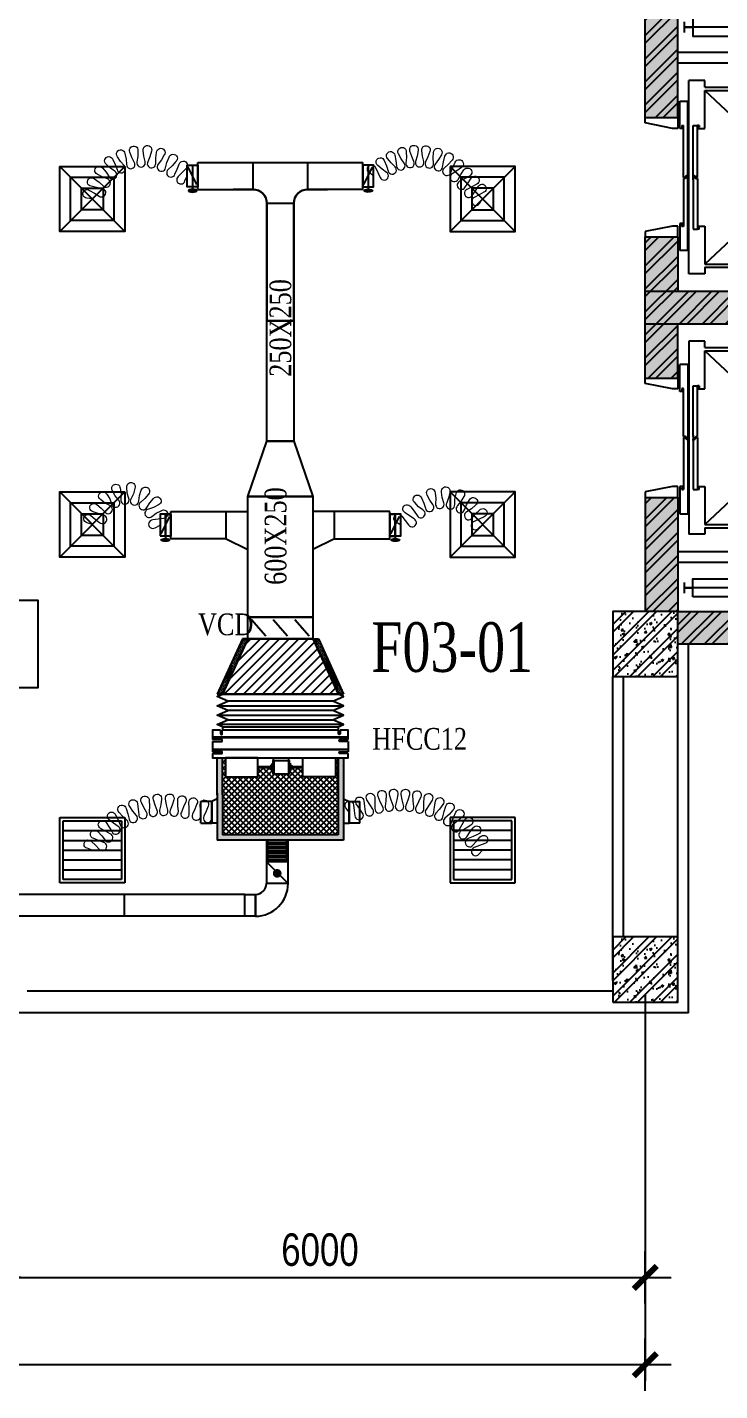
# Model space of a CAD drawing. Header units: metres. Extents: x 352651 to 1421851, y -87441 to -24441.
# Drawn here: x 583777 to 590164, y -79456 to -66894 of the extents above; entities that cross this region are included whole.
import ezdxf

# ---------------------------------------------------------------- set-up
doc = ezdxf.new("R2010")
doc.units = ezdxf.units.M
doc.header["$LTSCALE"] = 300
doc.header["$MEASUREMENT"] = 0
doc.header["$PDMODE"] = 2
doc.layers.get('0').update_dxf_attribs({"linetype": 'CONTINUOUS'})
doc.layers.get('Defpoints').update_dxf_attribs({"linetype": 'CONTINUOUS'})
for name, color, linetype in [('bat noi mem', 4, 'CONTINUOUS'), ('CUAGIO', 2, 'CONTINUOUS'), ('dien', 2, 'CONTINUOUS'), ('DIM', 1, 'CONTINUOUS'), ('KT', 1, 'CONTINUOUS'), ('NOITHAT', 145, 'CONTINUOUS'), ('THAY', 9, 'CONTINUOUS'), ('thiet bi', 11, 'CONTINUOUS'), ('TUONG', 7, 'CONTINUOUS'), ('vach', 6, 'CONTINUOUS')]:
    doc.layers.add(name, color=color, linetype=linetype)
doc.layers.add('noi mem', color=5, linetype='BATTING', lineweight=0)
doc.styles.add('CHUKICHTHUOC', font='vnshx.shx', dxfattribs={"width": 0.8, "height": 300, "bigfont": '@extfont2.shx'})
doc.styles.add('PHU', font='vntimeh.shx', dxfattribs={"width": 0.8})
doc.styles.add('ROMANS', font='romans.shx', dxfattribs={"width": 0.75, "bigfont": 'romancvn.shx'})
doc.linetypes.add('BATTING', pattern='A,0.0001,-0.1,[134,ltypeshp.shx,S=0.1,R=0,X=-0.1,Y=0],-0.2,[134,ltypeshp.shx,S=0.1,R=180,X=0.1,Y=0],-0.1', length=0.4001)
doc.dimstyles.new('150', dxfattribs={"dimscale": 150, "dimtxt": 2, "dimasz": 0.1, "dimexe": 1, "dimexo": 0, "dimgap": 0.7, "dimtad": 1, "dimdec": 0, "dimzin": 0, "dimdsep": 46, "dimtxsty": 'CHUKICHTHUOC', "dimblk": 'ARR', "dimcen": 0, "dimdle": 1, "dimclrd": 3, "dimclre": 3, "dimclrt": 3, "dimadec": 0, "dimazin": 0, "dimtfac": 1, "dimtdec": 0, "dimtix": 1, "dimtmove": 2, "dimatfit": 3, "dimldrblk": 'ARR', "dimfxl": 1, "dimtolj": 1, "dimtzin": 0, "dimarcsym": 0})
pattern_1 = [(0, (124925.427, -358313.399), (6.25, 12.5), [0, -12.5])]

# ---------------------------------------------------------------- blocks, each defined once
blk = doc.blocks.new('ARR')
at = {"color": 1}
for p, q in [((0, -16), (0, 16)), ((-16, 0), (16, 0))]:
    blk.add_line(p, q, dxfattribs=at)
at = {"color": 3, "const_width": 3.6}
blk.add_lwpolyline([(-7.07, -7.07), (7.07, 7.07)], dxfattribs=at)
blk = doc.blocks.new('*D78')
at = {"layer": 'Defpoints', "color": 0, "ltscale": 1.5, "transparency": 16777216}
for p in [(583477, -76944), (589477, -76944), (589477, -78413)]:
    blk.add_point(p, dxfattribs=at)
at = {"layer": 'DIM', "color": 3, "lineweight": -2, "ltscale": 1.5, "transparency": 16777216}
for p, q in [((583477, -76944), (583477, -78563)), ((589477, -76944), (589477, -78563)), ((583492, -78413), (589462, -78413))]:
    blk.add_line(p, q, dxfattribs=at)
at = {"layer": 'DIM', "color": 3, "lineweight": -2, "ltscale": 1.5, "transparency": 16777216, "xscale": 15, "yscale": 15, "zscale": 15, "rotation": 180}
blk.add_blockref('ARR', (583477, -78413), dxfattribs=at)
at = {"layer": 'DIM', "color": 3, "lineweight": -2, "ltscale": 1.5, "transparency": 16777216, "xscale": 15, "yscale": 15, "zscale": 15}
blk.add_blockref('ARR', (589477, -78413), dxfattribs=at)
at = {"layer": 'DIM', "color": 3, "ltscale": 1.5, "transparency": 16777216, "insert": (586477, -78158), "char_height": 300, "attachment_point": 5, "style": 'CHUKICHTHUOC'}
blk.add_mtext('\\A1;6000', dxfattribs=at)
blk = doc.blocks.new('*D79')
at = {"layer": 'Defpoints', "color": 0, "ltscale": 1.5, "transparency": 16777216}
for p in [(545477, -75807), (589477, -75807), (589477, -79216)]:
    blk.add_point(p, dxfattribs=at)
at = {"layer": 'DIM', "color": 3, "lineweight": -2, "ltscale": 1.5, "transparency": 16777216}
for p, q in [((545477, -75807), (545477, -79366)), ((589477, -75807), (589477, -79366)), ((545492, -79216), (589462, -79216))]:
    blk.add_line(p, q, dxfattribs=at)
at = {"layer": 'DIM', "color": 3, "lineweight": -2, "ltscale": 1.5, "transparency": 16777216, "xscale": 15, "yscale": 15, "zscale": 15, "rotation": 180}
blk.add_blockref('ARR', (545477, -79216), dxfattribs=at)
at = {"layer": 'DIM', "color": 3, "lineweight": -2, "ltscale": 1.5, "transparency": 16777216, "xscale": 15, "yscale": 15, "zscale": 15}
blk.add_blockref('ARR', (589477, -79216), dxfattribs=at)
at = {"layer": 'DIM', "color": 3, "ltscale": 1.5, "transparency": 16777216, "insert": (567477, -78961), "char_height": 300, "attachment_point": 5, "style": 'CHUKICHTHUOC'}
blk.add_mtext('\\A1;44000', dxfattribs=at)
blk = doc.blocks.new('cot1')
at = {"layer": 'vach'}
blk.add_lwpolyline([(-400, -400), (400, -400), (400, 400), (-400, 400)], close=True, dxfattribs=at)
blk = doc.blocks.new('thang may')
at = {"layer": 'DIM'}
for p, q in [((1110, 5383), (40, 5383)), ((1230, 4813), (1620, 4588)), ((1235, 4822), (1625, 4597)), ((1631, 4569), (1631, 3431)), ((1641, 4569), (1641, 3431)), ((42, 4478), (81, 4478)), ((42, 3522), (81, 3522)), ((1230, 3187), (1620, 3412)), ((1235, 3178), (1625, 3403)), ((1230, 2413), (1620, 2188)), ((1235, 2422), (1625, 2197)), ((1631, 1031), (1631, 2169)), ((1641, 1031), (1641, 2169)), ((42, 2078), (81, 2078)), ((42, 1122), (81, 1122)), ((1230, 787), (1620, 1012)), ((1235, 778), (1625, 1003)), ((1110, 217), (40, 217))]:
    blk.add_line(p, q, dxfattribs=at)
at = {"layer": 'DIM', "const_width": 20}
for points in [[(-40, 5333), (-40, 5433)], [(1190, 5333), (1190, 5433)], [(40, 5383), (-40, 5383)], [(1110, 5383), (1190, 5383)], [(-40, 267), (-40, 167)], [(1190, 267), (1190, 167)], [(40, 217), (-40, 217)], [(1110, 217), (1190, 217)]]:
    blk.add_lwpolyline(points, dxfattribs=at)
at = {"layer": 'THAY'}
for p, q in [((1250, 5150), (-100, 5150)), ((1250, 5050), (-100, 5050)), ((1950, 4750), (1408, 5040)), ((3, 4000), (3, 4890)), ((149, 4890), (3, 4890)), ((149, 4830), (149, 4890)), ((149, 4830), (1155, 4830)), ((149, 4450), (149, 4800)), ((149, 4800), (1609, 3431)), ((149, 4800), (1208, 4800)), ((1155, 4860), (1155, 4830)), ((1155, 4860), (1212, 4860)), ((1609, 4569), (1208, 4800)), ((1663, 4600), (1212, 4860)), ((1219, 4794), (1246, 4841)), ((-80, 4700), (-7, 4700)), ((-80, 4450), (-80, 4700)), ((-7, 4000), (-7, 4700)), ((1950, 3250), (1950, 4750)), ((-400, 4500), (-400, 4550)), ((-100, 4550), (-100, 4450)), ((1609, 4569), (149, 3200)), ((1609, 4569), (1636, 4616)), ((1609, 3431), (1609, 4569)), ((1609, 4569), (1663, 4569)), ((1663, 3400), (1663, 4600)), ((-150, 4450), (-400, 4500)), ((-100, 4450), (-150, 4450)), ((-54, 4450), (-80, 4450)), ((-63, 4478), (-63, 4461)), ((-63, 4478), (-46, 4478)), ((-54, 4470), (-54, 4450)), ((-46, 4000), (-46, 4478)), ((42, 4000), (42, 4478)), ((98, 4478), (81, 4478)), ((81, 4000), (81, 4478)), ((89, 4470), (89, 4450)), ((89, 4450), (149, 4450)), ((98, 4478), (98, 4461)), ((-8, 4025), (-8, 4012)), ((43, 4025), (43, 4012)), ((-46, 3998), (-46, 4000)), ((-34, 3998), (-46, 3998)), ((-30, 3988), (-46, 3988)), ((-46, 3988), (-46, 3547)), ((-33, 4000), (-34, 3998)), ((-24, 4012), (-33, 4000)), ((-21, 4000), (-30, 3988)), ((-8, 4012), (-24, 4012)), ((-20, 4002), (-21, 4000)), ((-8, 4002), (-20, 4002)), ((-8, 4000), (-8, 4002)), ((-8, 3975), (-8, 4000)), ((-8, 4000), (-7, 4000)), ((-7, 3325), (-7, 4000)), ((3, 3110), (3, 4000)), ((42, 3998), (42, 4000)), ((43, 4000), (42, 4000)), ((42, 3988), (42, 3522)), ((43, 4012), (59, 4012)), ((43, 4002), (55, 4002)), ((43, 4000), (43, 4002)), ((43, 3975), (43, 4000)), ((55, 4002), (56, 4000)), ((56, 4000), (65, 3988)), ((59, 4012), (67, 4000)), ((65, 3988), (81, 3988)), ((67, 4000), (69, 3998)), ((69, 3998), (81, 3998)), ((81, 3998), (81, 4000)), ((81, 3988), (81, 3522)), ((-150, 3550), (-400, 3500)), ((-100, 3550), (-150, 3550)), ((-100, 3450), (-100, 3550)), ((-80, 3575), (-80, 3325)), ((-54, 3575), (-80, 3575)), ((-63, 3547), (-63, 3564)), ((-46, 3547), (-63, 3547)), ((-54, 3555), (-54, 3575)), ((98, 3522), (81, 3522)), ((89, 3530), (89, 3550)), ((89, 3550), (149, 3550)), ((98, 3522), (98, 3539)), ((149, 3550), (149, 3200)), ((-400, 3500), (-400, 3450)), ((1609, 3431), (1208, 3200)), ((1663, 3400), (1212, 3140)), ((1609, 3431), (1663, 3431)), ((1609, 3431), (1636, 3384)), ((-7, 3325), (-80, 3325)), ((149, 3200), (1208, 3200)), ((149, 3170), (1155, 3170)), ((149, 3170), (149, 3110)), ((1155, 3140), (1155, 3170)), ((1219, 3206), (1246, 3159)), ((1950, 3250), (1390, 2950)), ((149, 3110), (3, 3110)), ((1155, 3140), (1212, 3140)), ((1950, 2350), (1390, 2650)), ((3, 2490), (3, 1600)), ((149, 2490), (3, 2490)), ((149, 2430), (149, 2490)), ((149, 2430), (1155, 2430)), ((149, 2400), (1208, 2400)), ((1609, 1031), (149, 2400)), ((149, 2050), (149, 2400)), ((1155, 2460), (1155, 2430)), ((1155, 2460), (1212, 2460)), ((1609, 2169), (1208, 2400)), ((1663, 2200), (1212, 2460)), ((1219, 2394), (1246, 2441)), ((-80, 2025), (-80, 2275)), ((-7, 2275), (-80, 2275)), ((-7, 2275), (-7, 1600)), ((1950, 2350), (1950, 850)), ((-400, 2100), (-400, 2150)), ((-100, 2150), (-100, 2050)), ((149, 800), (1609, 2169)), ((1609, 2169), (1636, 2216)), ((1609, 2169), (1609, 1031)), ((1609, 2169), (1663, 2169)), ((1663, 2200), (1663, 1000)), ((-150, 2050), (-400, 2100)), ((-100, 2050), (-150, 2050)), ((-54, 2025), (-80, 2025)), ((-46, 2053), (-63, 2053)), ((-63, 2053), (-63, 2036)), ((-54, 2045), (-54, 2025)), ((-46, 1612), (-46, 2053)), ((42, 1612), (42, 2078)), ((81, 1612), (81, 2078)), ((98, 2078), (81, 2078)), ((89, 2070), (89, 2050)), ((89, 2050), (149, 2050)), ((98, 2078), (98, 2061)), ((-30, 1612), (-46, 1612)), ((-34, 1602), (-46, 1602)), ((-46, 1602), (-46, 1600)), ((-46, 1600), (-46, 1122)), ((-33, 1600), (-34, 1602)), ((-24, 1588), (-33, 1600)), ((-21, 1600), (-30, 1612)), ((-8, 1588), (-24, 1588)), ((-20, 1598), (-21, 1600)), ((-8, 1598), (-20, 1598)), ((-8, 1625), (-8, 1600)), ((-8, 1600), (-8, 1598)), ((-8, 1600), (-7, 1600)), ((-8, 1575), (-8, 1588)), ((-7, 1600), (-7, 900)), ((3, 1600), (3, 710)), ((42, 1602), (42, 1600)), ((42, 1600), (42, 1122)), ((43, 1600), (42, 1600)), ((43, 1625), (43, 1600)), ((43, 1600), (43, 1598)), ((43, 1598), (55, 1598)), ((43, 1575), (43, 1588)), ((43, 1588), (59, 1588)), ((55, 1598), (56, 1600)), ((56, 1600), (65, 1612)), ((59, 1588), (67, 1600)), ((65, 1612), (81, 1612)), ((67, 1600), (69, 1602)), ((69, 1602), (81, 1602)), ((81, 1602), (81, 1600)), ((81, 1600), (81, 1122)), ((-150, 1150), (-400, 1100)), ((-100, 1150), (-150, 1150)), ((-100, 1050), (-100, 1150)), ((-54, 1150), (-80, 1150)), ((-80, 1150), (-80, 900)), ((-63, 1122), (-63, 1139)), ((-54, 1130), (-54, 1150)), ((89, 1130), (89, 1150)), ((89, 1150), (149, 1150)), ((98, 1122), (98, 1139)), ((149, 1150), (149, 800)), ((-400, 1100), (-400, 1050)), ((-63, 1122), (-46, 1122)), ((98, 1122), (81, 1122)), ((1609, 1031), (1208, 800)), ((1609, 1031), (1663, 1031)), ((1609, 1031), (1636, 984)), ((-80, 900), (-7, 900)), ((1663, 1000), (1212, 740)), ((149, 800), (1208, 800)), ((149, 770), (149, 710)), ((149, 770), (1155, 770)), ((1155, 740), (1155, 770)), ((1219, 806), (1246, 759)), ((1950, 850), (1390, 550)), ((149, 710), (3, 710)), ((1155, 740), (1212, 740)), ((1250, 550), (-100, 550)), ((1250, 450), (-100, 450))]:
    blk.add_line(p, q, dxfattribs=at)
for points in [[(40, 5466), (40, 5300), (1110, 5300), (1110, 5466)], [(40, 134), (40, 300), (1110, 300), (1110, 134)]]:
    blk.add_lwpolyline(points, close=True, dxfattribs=at)
for points in [[(1550, 295), (2250, 670), (2250, 2530), (1746, 2800), (2250, 3070), (2250, 4930), (1550, 5305)], [(1477, 5168), (2095, 4837), (2095, 3163), (1459, 2822)], [(1481, 5177), (2105, 4843), (2105, 3157), (1464, 2813)], [(1477, 432), (2095, 763), (2095, 2437), (1459, 2778)], [(1481, 423), (2105, 757), (2105, 2443), (1464, 2787)]]:
    blk.add_lwpolyline(points, dxfattribs=at)
at = {"layer": 'vach'}
for p, q in [((-400, 4550), (-400, 5600)), ((-100, 4550), (-100, 5600)), ((-100, 5600), (1250, 5600)), ((1250, 5050), (1250, 5600)), ((1408, 5040), (1550, 5305)), ((1250, 5050), (1390, 5050)), ((1390, 5050), (1408, 5040)), ((-400, 4550), (-100, 4550)), ((-400, 3450), (-100, 3450)), ((-400, 2150), (-400, 3450)), ((-100, 3450), (-100, 2950)), ((-400, 2950), (1390, 2950)), ((1390, 2650), (1390, 2950)), ((-400, 2650), (1390, 2650)), ((-100, 2150), (-100, 2650)), ((-400, 2150), (-100, 2150)), ((-400, 1050), (-100, 1050)), ((-400, 1050), (-400, 0)), ((-100, 1050), (-100, 0)), ((1250, 550), (1250, 0)), ((1250, 550), (1390, 550)), ((1408, 560), (1550, 295)), ((-100, 0), (1250, 0))]:
    blk.add_line(p, q, dxfattribs=at)
for points in [[(-100, 5900), (1550, 5900), (1550, 5305)], [(-100, -300), (1550, -300), (1550, 295)]]:
    blk.add_lwpolyline(points, dxfattribs=at)
blk = doc.blocks.new('SAD')
at = {"layer": 'CUAGIO', "color": 8}
for p, q in [((-300, -300), (300, 300)), ((300, -300), (-300, 300))]:
    blk.add_line(p, q, dxfattribs=at)
at = {"layer": 'CUAGIO'}
blk.add_lwpolyline([(300, -300), (300, 300), (-300, 300), (-300, -300)], close=True, dxfattribs=at)
at = {"layer": 'CUAGIO', "color": 8}
for points in [[(200, -200), (200, 200), (-200, 200), (-200, -200)], [(100, -100), (100, 100), (-100, 100), (-100, -100)]]:
    blk.add_lwpolyline(points, close=True, dxfattribs=at)
blk = doc.blocks.new('SAG')
at = {"layer": 'CUAGIO'}
for p, q in [((-300, 300), (-300, -300)), ((300, 300), (-300, 300)), ((300, -300), (300, 300)), ((-300, -300), (300, -300))]:
    blk.add_line(p, q, dxfattribs=at)
at = {"layer": 'CUAGIO', "color": 8}
for p, q in [((-270, 270), (-270, -270)), ((270, 270), (-270, 270)), ((-180, -270), (-180, 270)), ((-90, -270), (-90, 270)), ((0, -270), (0, 270)), ((90, -270), (90, 270)), ((180, -270), (180, 270)), ((270, -270), (270, 270)), ((-270, -270), (270, -270))]:
    blk.add_line(p, q, dxfattribs=at)
blk = doc.blocks.new('1-van gio D200')
at = {"layer": 'CUAGIO'}
h = blk.add_hatch(dxfattribs=at)
h.set_pattern_fill('ANSI31', color=256, scale=100, style=0)
edge = h.paths.add_edge_path()
edge.add_ellipse((486127, -58494), major_axis=(-38.1, 0), ratio=0.310482, start_angle=0, end_angle=360, ccw=False)
for p, q in [((486167, -58437), (486087, -58277)), ((486127, -58257), (486127, -58494))]:
    blk.add_line(p, q, dxfattribs=at)
at = {"layer": 'CUAGIO', "const_width": 3}
for points in [[(486127, -58457), (486177, -58457), (486177, -58257), (486077, -58257), (486077, -58457), (486127, -58457)], [(486167, -58437), (486087, -58277)], [(486127, -58257), (486127, -58494)]]:
    blk.add_lwpolyline(points, dxfattribs=at)
at = {"layer": 'CUAGIO'}
blk.add_lwpolyline([(486177, -58457), (486077, -58457), (486077, -58257), (486177, -58257)], close=True, dxfattribs=at)
at = {"layer": 'CUAGIO', "const_width": 5.35}
blk.add_lwpolyline([(486131, -58357, -1), (486123, -58357, -1)], format="xyb", close=True, dxfattribs=at)
at = {"layer": 'CUAGIO', "extrusion": (0, 0, -1)}
blk.add_ellipse((486127, -58494), major_axis=(-38.1, 0), ratio=0.310482, start_param=-1.570796, end_param=4.712389, dxfattribs=at)
blk = doc.blocks.new('bac noi mem')
at = {"layer": 'bat noi mem'}
for p, q in [((493887, -64673), (493867, -64693)), ((494067, -64693), (493867, -64693)), ((493867, -64693), (493887, -64713)), ((494047, -64673), (493887, -64673)), ((494047, -64673), (494067, -64693)), ((494067, -64693), (494047, -64713)), ((493887, -64713), (493867, -64733)), ((494067, -64733), (493867, -64733)), ((493867, -64733), (493887, -64753)), ((493887, -64753), (493867, -64773)), ((494067, -64773), (493867, -64773)), ((493867, -64773), (493887, -64793)), ((493887, -64793), (493867, -64813)), ((494067, -64813), (493867, -64813)), ((493867, -64813), (493887, -64833)), ((494047, -64713), (493887, -64713)), ((494047, -64753), (493887, -64753)), ((494047, -64793), (493887, -64793)), ((494047, -64713), (494067, -64733)), ((494067, -64733), (494047, -64753)), ((494047, -64753), (494067, -64773)), ((494067, -64773), (494047, -64793)), ((494047, -64793), (494067, -64813)), ((494067, -64813), (494047, -64833)), ((493887, -64833), (493867, -64853)), ((494067, -64853), (493867, -64853)), ((493867, -64853), (493887, -64873)), ((494047, -64833), (493887, -64833)), ((494047, -64873), (493887, -64873)), ((494047, -64833), (494067, -64853)), ((494067, -64853), (494047, -64873))]:
    blk.add_line(p, q, dxfattribs=at)
blk = doc.blocks.new('$circle')
at = {"ltscale": 1.5}
blk.add_circle((0, 0), 0.5, dxfattribs=at)

msp = doc.modelspace()

# ---------------------------------------------------------------- hatches: boundary and pattern name
at = {"layer": 'CUAGIO'}
h = msp.add_hatch(dxfattribs=at)
h.set_pattern_fill('DOTS', color=256, scale=200, style=0)
h.set_pattern_definition(pattern_1)
h.paths.add_polyline_path([(585578.4, -73038.3), (585528.4, -73038.3), (585761.9, -72528.3), (585811.9, -72528.3)])
h = msp.add_hatch(dxfattribs=at)
h.set_pattern_fill('DOTS', color=256, scale=200, style=0)
h.set_pattern_definition(pattern_1)
h.paths.add_polyline_path([(586411.9, -72528.3), (586461.9, -72528.3), (586695.4, -73038.3), (586645.4, -73038.3)])
h = msp.add_hatch(dxfattribs=at)
h.set_pattern_fill('DOTS', color=2, scale=200, style=0)
h.set_pattern_definition([(0, (35018.119, -16898.288), (6.25, 12.5), [0, -12.5])])
h.paths.add_polyline_path([(586695.4, -73623.8), (586645.4, -73623.8), (586645.4, -74333.8), (585578.4, -74333.8), (585578.4, -73951.1), (585578.4, -73623.8), (585528.4, -73623.8), (585528.4, -73966.1), (585528.4, -74383.8), (586695.4, -74383.8)])
at = {"layer": 'CUAGIO', "ltscale": 1.5}
h = msp.add_hatch(dxfattribs=at)
h.set_pattern_fill('ANSI37', color=9, scale=300, angle=360, style=0)
h.set_pattern_definition([(45, (118733.468, -27474.133), (-26.5165043, 26.5165043), []), (135, (118733.468, -27474.133), (-26.5165043, -26.5165043), [])])
h.paths.add_polyline_path([(586645.4, -74333.8), (586645.4, -73623.8), (586619.4, -73623.8), (586619.4, -73798.8), (586319.4, -73798.8), (586319.4, -73715.8), (586214.1, -73715.8), (586214.1, -73731.5), (586203.6, -73731.5), (586203.6, -73747.3), (586193.7, -73747.3), (586193.7, -73772.2, -1), (586187.2, -73774.3), (586051, -73774.3, -1), (586044.5, -73772.2), (586044.5, -73747.3), (586034.6, -73747.3), (586034.6, -73731.5), (586024.1, -73731.5), (586024.1, -73715.8), (585904.4, -73715.8), (585904.4, -73798.8), (585604.4, -73798.8), (585604.4, -73623.8), (585578.4, -73623.8), (585578.4, -73966.1), (585578.4, -74333.8)])
at = {"layer": 'Defpoints'}
h = msp.add_hatch(dxfattribs=at)
h.set_pattern_fill('ANSI31', color=256, scale=500, style=0)
h.set_pattern_definition([(45, (117910.08, -358288.7), (-44.194174, 44.194174), [])])
h.paths.add_polyline_path([(586411.9, -72528.3), (585811.9, -72528.3), (585578.4, -73038.3), (586645.4, -73038.3)])
at = {"layer": 'NOITHAT', "linetype": 'Continuous'}
h = msp.add_hatch(dxfattribs=at)
h.set_pattern_fill('AR-CONC', color=256, scale=30, style=0)
h.set_pattern_definition([(50, (-101705.94, -347466.49), (215.178055, -18.82564), [22.5, -247.5]), (355, (-101705.94, -347466.49), (-41.6254, 225.65764), [18, -198]), (100.4514, (-101688, -347468.05), (173.552815, 206.83186), [19.12206, -210.342634]), (46.1842, (-101705.94, -347406.49), (320.17231, -49.6557), [33.75, -371.25]), (96.6356, (-101679.26, -347410.62), (280.39881, 292.23536), [28.68309, -315.5139]), (351.1842, (-101705.94, -347406.5), (280.39858, 292.23558), [27, -297]), (21, (-101675.94, -347421.49), (179.072116, -120.785667), [22.5, -247.5]), (326, (-101675.94, -347421.49), (72.9946, 217.545014), [18, -198]), (71.4514, (-101661.02, -347431.55), (252.06679, 96.75915), [19.12206, -210.342634]), (37.5, (-101705.94, -347466.486), (3.6479566, 99.868156), [0, -195.6, 0, -201, 0, -198.75]), (7.5, (-101705.94, -347466.49), (78.920861, 118.323514), [0, -114.6, 0, -191.1, 0, -75.75]), (327.5, (-101772.84, -347466.486), (160.146731, -6.7664615), [0, -75, 0, -234, 0, -310.5]), (317.5, (-101802.84, -347466.49), (174.95585, 30.031495), [0, -97.5, 0, -155.4, 0, -220.5])])
h.paths.add_polyline_path([(589777.2, -63675.5), (589477.2, -63675.5), (589477.2, -64575.5), (589777.2, -64575.5)])
h.paths.add_polyline_path([(589777.2, -65678.2, -0.4166743), (589747, -65648.2, -0.4166743), (589777.2, -65618.2), (589777.2, -64575.5), (589477.2, -64575.5), (589477.2, -66675.5), (589477.2, -67725.5), (589777.2, -67725.5), (589777.2, -66675.5), (591127.2, -66675.5), (591127.2, -67225.5), (591267.6, -67225.5), (591285.5, -67235.1), (591427.2, -66970.7), (591427.2, -66375.5), (589777.2, -66375.5)])
h.paths.add_polyline_path([(589777.2, -68825.5), (589477.2, -68825.5), (589477.2, -69325.5), (589777.2, -69325.5)])
h.paths.add_polyline_path([(591267.6, -69325.5), (589477.2, -69325.5), (589477.2, -69625.5), (591267.6, -69625.5)])
h.paths.add_polyline_path([(589777.2, -69625.5), (589477.2, -69625.5), (589477.2, -70125.5), (589777.2, -70125.5)])
h.paths.add_polyline_path([(589777.2, -71225.5), (589477.2, -71225.5), (589477.2, -72275.5), (589777.2, -72275.5)])
h.paths.add_polyline_path([(591427.2, -71980.3), (591285.5, -71715.9), (591267.6, -71725.5), (591127.2, -71725.5), (591127.2, -72275.5), (589777.2, -72275.5), (589777.2, -72575.5), (591427.2, -72575.5)])
h = msp.add_hatch(dxfattribs=at)
h.set_pattern_fill('ANSI32,_O', color=256, scale=400)
h.set_pattern_definition([(45, (-101705.94, -347466.49), (-106.066017, 106.066017), []), (45, (-101635.23, -347466.49), (-106.066017, 106.066017), [])])
h.paths.add_polyline_path([(589777.2, -63675.5), (589477.2, -63675.5), (589477.2, -64575.5), (589777.2, -64575.5)])
h.paths.add_polyline_path([(589777.2, -65678.2, -0.4166743), (589747, -65648.2, -0.4166743), (589777.2, -65618.2), (589777.2, -64575.5), (589477.2, -64575.5), (589477.2, -66675.5), (589477.2, -67725.5), (589777.2, -67725.5), (589777.2, -66675.5), (591127.2, -66675.5), (591127.2, -67225.5), (591267.6, -67225.5), (591285.5, -67235.1), (591427.2, -66970.7), (591427.2, -66375.5), (589777.2, -66375.5)])
h.paths.add_polyline_path([(589777.2, -68825.5), (589477.2, -68825.5), (589477.2, -69325.5), (589777.2, -69325.5)])
h.paths.add_polyline_path([(591267.6, -69325.5), (589477.2, -69325.5), (589477.2, -69625.5), (591267.6, -69625.5)])
h.paths.add_polyline_path([(589777.2, -69625.5), (589477.2, -69625.5), (589477.2, -70125.5), (589777.2, -70125.5)])
h.paths.add_polyline_path([(589777.2, -71225.5), (589477.2, -71225.5), (589477.2, -72275.5), (589777.2, -72275.5)])
h.paths.add_polyline_path([(591427.2, -71980.3), (591285.5, -71715.9), (591267.6, -71725.5), (591127.2, -71725.5), (591127.2, -72275.5), (589777.2, -72275.5), (589777.2, -72575.5), (591427.2, -72575.5)])
h = msp.add_hatch(dxfattribs=at)
h.set_pattern_fill('ANSI32,_O', color=256, scale=400)
h.set_pattern_definition([(45, (219579.86, -385566.49), (-106.066017, 106.066017), []), (45, (219650.57, -385566.49), (-106.066017, 106.066017), [])])
h.paths.add_polyline_path([(589477.2, -72675.5), (589477.2, -72275.5), (589177.2, -72275.5), (589177.2, -72675.5)])
h.paths.add_polyline_path([(589777.2, -72675.5), (589777.2, -72275.5), (589477.2, -72275.5), (589477.2, -72675.5)])
h.paths.add_polyline_path([(589477.2, -72675.5), (589477.2, -72875.5), (589777.2, -72875.5), (589777.2, -72675.5)])
h.paths.add_polyline_path([(589477.2, -72875.5), (589477.2, -72675.5), (589177.2, -72675.5), (589177.2, -72875.5)])
h = msp.add_hatch(dxfattribs=at)
h.set_pattern_fill('AR-CONC,_O', color=256, scale=30)
h.set_pattern_definition([(50, (219579.86, -385566.49), (215.178055, -18.82564), [22.5, -247.5]), (355, (219579.86, -385566.49), (-41.6254, 225.65764), [18, -198]), (100.4514, (219597.79, -385568.05), (173.552815, 206.83186), [19.12206, -210.34263]), (46.1842, (219579.86, -385506.49), (320.17231, -49.6557), [33.75, -371.25]), (96.6356, (219606.54, -385510.62), (280.39881, 292.23536), [28.68309, -315.5139]), (351.1842, (219579.86, -385506.5), (280.39858, 292.23558), [27, -297]), (21, (219609.86, -385521.49), (179.072116, -120.78567), [22.5, -247.5]), (326, (219609.86, -385521.49), (72.9946, 217.54501), [18, -198]), (71.4514, (219624.78, -385531.55), (252.06679, 96.75915), [19.12206, -210.34263]), (37.5, (219579.86, -385566.486), (3.647957, 99.868156), [0, -195.6, 0, -201, 0, -198.75]), (7.5, (219579.86, -385566.49), (78.920861, 118.323514), [0, -114.6, 0, -191.1, 0, -75.75]), (327.5, (219512.96, -385566.486), (160.146731, -6.766462), [0, -75, 0, -234, 0, -310.5]), (317.5, (219482.96, -385566.49), (174.95585, 30.031495), [0, -97.5, 0, -155.4, 0, -220.5])])
h.paths.add_polyline_path([(589477.2, -72675.5), (589477.2, -72275.5), (589177.2, -72275.5), (589177.2, -72675.5)])
h.paths.add_polyline_path([(589777.2, -72675.5), (589777.2, -72275.5), (589477.2, -72275.5), (589477.2, -72675.5)])
h.paths.add_polyline_path([(589477.2, -72675.5), (589477.2, -72875.5), (589777.2, -72875.5), (589777.2, -72675.5)])
h.paths.add_polyline_path([(589477.2, -72875.5), (589477.2, -72675.5), (589177.2, -72675.5), (589177.2, -72875.5)])
h = msp.add_hatch(dxfattribs=at)
h.set_pattern_fill('ANSI32,_O', color=256, scale=400)
h.set_pattern_definition([(45, (219579.86, -388566.49), (-106.066017, 106.066017), []), (45, (219650.57, -388566.49), (-106.066017, 106.066017), [])])
h.paths.add_polyline_path([(589477.2, -75675.5), (589477.2, -75275.5), (589177.2, -75275.5), (589177.2, -75675.5)])
h.paths.add_polyline_path([(589777.2, -75675.5), (589777.2, -75275.5), (589477.2, -75275.5), (589477.2, -75675.5)])
h.paths.add_polyline_path([(589477.2, -75675.5), (589477.2, -75875.5), (589777.2, -75875.5), (589777.2, -75675.5)])
h.paths.add_polyline_path([(589477.2, -75875.5), (589477.2, -75675.5), (589177.2, -75675.5), (589177.2, -75875.5)])
h = msp.add_hatch(dxfattribs=at)
h.set_pattern_fill('AR-CONC,_O', color=256, scale=30)
h.set_pattern_definition([(50, (219579.86, -388566.49), (215.178055, -18.82564), [22.5, -247.5]), (355, (219579.86, -388566.49), (-41.6254, 225.65764), [18, -198]), (100.4514, (219597.79, -388568.05), (173.552815, 206.83186), [19.12206, -210.34263]), (46.1842, (219579.86, -388506.49), (320.17231, -49.6557), [33.75, -371.25]), (96.6356, (219606.54, -388510.62), (280.39881, 292.23536), [28.68309, -315.5139]), (351.1842, (219579.86, -388506.5), (280.39858, 292.23558), [27, -297]), (21, (219609.86, -388521.49), (179.072116, -120.78567), [22.5, -247.5]), (326, (219609.86, -388521.49), (72.9946, 217.54501), [18, -198]), (71.4514, (219624.78, -388531.55), (252.06679, 96.75915), [19.12206, -210.34263]), (37.5, (219579.86, -388566.486), (3.647957, 99.868156), [0, -195.6, 0, -201, 0, -198.75]), (7.5, (219579.86, -388566.49), (78.920861, 118.323514), [0, -114.6, 0, -191.1, 0, -75.75]), (327.5, (219512.96, -388566.486), (160.146731, -6.766462), [0, -75, 0, -234, 0, -310.5]), (317.5, (219482.96, -388566.49), (174.95585, 30.031495), [0, -97.5, 0, -155.4, 0, -220.5])])
h.paths.add_polyline_path([(589477.2, -75675.5), (589477.2, -75275.5), (589177.2, -75275.5), (589177.2, -75675.5)])
h.paths.add_polyline_path([(589777.2, -75675.5), (589777.2, -75275.5), (589477.2, -75275.5), (589477.2, -75675.5)])
h.paths.add_polyline_path([(589477.2, -75675.5), (589477.2, -75875.5), (589777.2, -75875.5), (589777.2, -75675.5)])
h.paths.add_polyline_path([(589477.2, -75875.5), (589477.2, -75675.5), (589177.2, -75675.5), (589177.2, -75875.5)])

# ---------------------------------------------------------------- linework, layer by layer
at = {"layer": 'bat noi mem'}
for p, q in [((585578.4, -73038.3), (586645.4, -73038.3)), ((586645.4, -73038.3), (585578.4, -73038.3)), ((586595.4, -73102.6), (585628.4, -73102.6)), ((585528.4, -73145.4), (586695.4, -73145.4)), ((585528.4, -73231.1), (586695.4, -73231.1)), ((586595.4, -73188.3), (585628.4, -73188.3)), ((586695.4, -73316.8), (585528.4, -73316.8)), ((585628.4, -73274), (586595.4, -73274))]:
    msp.add_line(p, q, dxfattribs=at)
for points in [[(585578.4, -73338.3), (585528.4, -73316.8), (585628.4, -73274), (585528.4, -73231.1), (585628.4, -73188.3), (585528.4, -73145.4), (585628.4, -73102.6), (585528.4, -73059.7), (585578.4, -73038.3)], [(586645.4, -73338.3), (586695.4, -73316.8), (586595.4, -73274), (586695.4, -73231.1), (586595.4, -73188.3), (586695.4, -73145.4), (586595.4, -73102.6), (586695.4, -73059.7), (586645.4, -73038.3)]]:
    msp.add_lwpolyline(points, dxfattribs=at)
at = {"layer": 'CUAGIO'}
for p, q in [((585351.9, -68388.3), (585351.9, -68138.3)), ((585861.9, -68388.3), (585861.9, -68138.3)), ((586361.9, -68138.3), (586361.9, -68388.3)), ((586871.9, -68388.3), (586871.9, -68138.3)), ((585986.9, -68513.3), (586236.9, -68513.3)), ((585101.9, -71606.4), (585101.9, -71356.4)), ((585101.9, -71356.4), (585811.9, -71356.4)), ((585611.9, -71606.4), (585611.9, -71356.4)), ((587121.9, -71356.4), (586411.9, -71356.4)), ((586611.9, -71606.4), (586611.9, -71356.4)), ((587121.9, -71606.4), (587121.9, -71356.4)), ((585611.9, -71606.4), (585101.9, -71606.4)), ((585611.9, -71606.4), (585811.9, -71706.4)), ((586611.9, -71606.4), (586411.9, -71706.4)), ((586611.9, -71606.4), (587121.9, -71606.4)), ((586411.9, -72328.3), (585811.9, -72328.3)), ((585978.8, -72502.6), (585845, -72354)), ((586178.8, -72502.6), (586045, -72354)), ((586378.8, -72502.6), (586245, -72354)), ((585761.9, -72528.3), (585528.4, -73038.3)), ((585811.9, -72528.3), (585578.4, -73038.3)), ((585811.9, -72528.3), (585761.9, -72528.3)), ((585761.9, -72528.3), (586461.9, -72528.3)), ((585811.9, -72528.3), (585761.9, -72528.3)), ((586411.9, -72528.3), (586645.4, -73038.3)), ((586411.9, -72528.3), (586461.9, -72528.3)), ((586411.9, -72528.3), (586461.9, -72528.3)), ((586461.9, -72528.3), (586695.4, -73038.3)), ((586695.4, -73038.3), (585528.4, -73038.3)), ((585528.4, -73038.3), (586695.4, -73038.3)), ((585578.4, -73038.3), (586645.4, -73038.3)), ((586645.4, -73038.3), (585578.4, -73038.3)), ((585528.4, -73966.1), (585528.4, -73623.8)), ((585578.4, -73966.1), (585578.4, -73623.8)), ((586645.4, -73951.1), (586645.4, -73623.8)), ((585528.4, -73951.1), (585528.4, -74383.8)), ((585578.4, -73951.1), (585578.4, -74333.8)), ((586645.4, -73951.1), (586645.4, -74332)), ((585378.7, -74226.8), (585378.7, -74026.8)), ((585478.4, -74026.8), (585378.7, -74026.8)), ((585478.4, -74226.8), (585478.4, -74026.8)), ((585478.4, -74226.8), (585478.4, -74026.8)), ((585478.4, -74226.8), (585478.4, -74026.8)), ((585478.4, -74026.8), (585478.4, -74226.8)), ((586745.4, -74026.8), (586745.4, -74226.8)), ((586745.4, -74226.8), (586745.4, -74026.8)), ((586745.4, -74226.8), (586745.4, -74026.8)), ((586745.4, -74026.8), (586745.4, -74226.8)), ((586745.4, -74026.8), (586845.1, -74026.8)), ((586845.1, -74226.8), (586845.1, -74026.8)), ((585982.7, -74383.8), (585982.7, -74783.8)), ((586182.7, -74783.8), (586182.7, -74383.8)), ((585982.7, -74562.3), (585982.7, -74761.3)), ((586182.7, -74583.8), (585982.7, -74583.8)), ((585982.7, -74583.8), (586182.7, -74783.8)), ((586182.7, -74773.2), (586182.7, -74562.3)), ((586182.7, -74761.3), (586182.7, -74562.3)), ((586182.7, -74783.8), (585982.7, -74783.8)), ((585782.7, -74883.8), (576866.2, -74883.8)), ((584672.7, -75083.8), (584672.7, -74883.8)), ((585882.7, -75083.8), (585882.7, -74883.8)), ((585882.7, -75083.8), (585882.7, -74883.8)), ((585782.7, -75083.8), (576866.2, -75083.8))]:
    msp.add_line(p, q, dxfattribs=at)
at = {"layer": 'CUAGIO', "ltscale": 1.5}
msp.add_line((585351.9, -68138.3), (586871.9, -68138.3), dxfattribs=at)
at = {"layer": 'CUAGIO', "color": 2}
for p, q in [((586645.4, -73623.8), (586645.4, -74333.8)), ((586695.4, -73623.8), (586695.4, -74383.8)), ((586645.4, -74333.8), (585578.4, -74333.8)), ((586695.4, -74383.8), (585528.4, -74383.8))]:
    msp.add_line(p, q, dxfattribs=at)
at = {"layer": 'CUAGIO'}
for points in [[(585351.9, -68388.3), (585861.9, -68388.3, -0.4142136), (585986.9, -68513.3), (585986.9, -69598.3), (586236.9, -69598.3), (586236.9, -68513.3, -0.4142136), (586361.9, -68388.3), (586546.9, -68388.3)], [(586871.9, -68388.3), (586361.9, -68388.3, 0.4142136), (586236.9, -68513.3), (586236.9, -69598.3), (585986.9, -69598.3), (585986.9, -68513.3, 0.4142136), (585861.9, -68388.3), (585676.9, -68388.3)]]:
    msp.add_lwpolyline(points, format="xyb", dxfattribs=at)
for points in [[(585986.9, -70708.3), (585986.9, -69598.3), (586236.9, -69598.3), (586236.9, -70708.3)], [(586411.9, -71218.3), (585811.9, -71218.3), (585986.9, -70708.3), (586236.9, -70708.3)], [(585101.9, -71581.4), (585051.9, -71581.4), (585051.9, -71381.4), (585101.9, -71381.4)], [(587121.9, -71581.4), (587171.9, -71581.4), (587171.9, -71381.4), (587121.9, -71381.4)], [(585811.9, -72328.3), (586411.9, -72328.3), (586411.9, -72528.3), (585811.9, -72528.3)]]:
    msp.add_lwpolyline(points, close=True, dxfattribs=at)
at = {"layer": 'CUAGIO', "color": 2}
msp.add_lwpolyline([(585811.9, -71218.3), (586411.9, -71218.3), (586411.9, -72328.3), (585811.9, -72328.3)], close=True, dxfattribs=at)
at = {"layer": 'CUAGIO'}
for points, const_width in [([(585906.9, -72428.3, 1), (585916.9, -72428.3, 1)], 10), ([(586106.9, -72428.3, 1), (586116.9, -72428.3, 1)], 10), ([(586306.9, -72428.3, 1), (586316.9, -72428.3, 1)], 10), ([(586062.7, -74689.2, 1), (586102.7, -74689.2, 1)], 40)]:
    msp.add_lwpolyline(points, format="xyb", close=True, dxfattribs=dict(at, const_width=const_width))
for points in [[(585528.4, -74001.5), (585478.4, -74026.8)], [(586695.4, -74001.5), (586745.4, -74026.8)], [(585378.7, -74226.8), (585478.4, -74226.8)], [(585528.4, -74226.8), (585478.4, -74226.8)], [(585528.4, -74226.8), (585478.4, -74226.8)], [(585528.4, -74226.8), (585478.4, -74226.8)], [(586695.4, -74226.8), (586745.4, -74226.8)], [(586695.4, -74226.8), (586745.4, -74226.8)], [(586695.4, -74226.8), (586745.4, -74226.8)], [(586845.1, -74226.8), (586745.4, -74226.8)]]:
    msp.add_lwpolyline(points, dxfattribs=at)
for radius in [100, 300]:
    msp.add_arc((585882.7, -74783.8), radius, 270, 0, dxfattribs=at)
at = {"layer": 'dien'}
msp.add_lwpolyline([(585882.7, -75083.8), (585782.7, -75083.8), (585782.7, -74883.8), (585882.7, -74883.8)], close=True, dxfattribs=at)
at = {"layer": 'noi mem', "linetype": 'ByBlock', "ltscale": 1.5}
for points in [[(584377.2, -68475.5), (584327, -68467.3, -1.3333333), (584352.8, -68396.9), (584396.5, -68423.1), (584440, -68449.4, 1.3333333), (584466, -68379.1), (584415.8, -68370.8), (584365.7, -68357.9, -1.3333333), (584397.5, -68290), (584439.5, -68320.3), (584476, -68354.5, 1.3333333), (584515.9, -68291), (584469.1, -68273), (584423.6, -68248.4, -1.3333333), (584470.8, -68190.2), (584504.2, -68229.7), (584531.5, -68271.7, 1.3333333), (584585.4, -68219.7), (584544.4, -68191), (584506.1, -68156.2, -1.3333333), (584566, -68111), (584588.9, -68157.4), (584605.2, -68204.8, 1.3333333), (584670.1, -68167.2), (584637.2, -68129.5), (584608.4, -68086.5, -1.3333333), (584677.4, -68057.1), (584688.5, -68107.7), (584692.9, -68157.6, 1.3333333), (584764.9, -68136.8), (584742.1, -68092.2), (584724.6, -68043.5, -1.3333333), (584798.6, -68031.7), (584797.2, -68083.4), (584789.4, -68132.9, 1.3333333), (584864.3, -68130.1), (584852.9, -68081.3), (584847.6, -68029.8, -1.3333333), (584922.3, -68036.2), (584908.5, -68086), (584889, -68132.2, 1.3333333), (584962.4, -68147.5), (584963.1, -68097.4), (584970.3, -68046.2, -1.3333333), (585041.3, -68070.4), (585015.8, -68115.4), (584985.8, -68155.5, 1.3333333), (585053.4, -68188.1), (585066.1, -68139.7), (585085.1, -68091.7, -1.3333333), (585148.4, -68131.9), (585113.2, -68169.6), (585077.2, -68205.6, 1.3333333), (585139.4, -68247.6), (585159.4, -68200.8), (585179.4, -68154, -1.3333333), (585241.6, -68196), (585205.7, -68232), (585169.7, -68268.1, 1.3333333), (585231.9, -68310.1), (585251.9, -68263.3)], [(586971.9, -68263.3), (586930.7, -68232.4, -1.3333333), (586988.8, -68185), (587010.8, -68231.6), (587032.7, -68278.1, 1.3333333), (587090.9, -68230.7), (587049.6, -68199.8), (587009.6, -68166.5, -1.3333333), (587069.9, -68122), (587089.9, -68170), (587104.8, -68218.8, 1.3333333), (587169, -68180.1), (587132.9, -68144.2), (587099.8, -68103.9, -1.3333333), (587167.4, -68071.5), (587178.1, -68122.4), (587183.5, -68173.1, 1.3333333), (587253.9, -68147.1), (587225.1, -68105.1), (587200.1, -68059.4, -1.3333333), (587272.6, -68040.1), (587273.6, -68092.2), (587269.5, -68143, 1.3333333), (587343.4, -68130.7), (587323.1, -68084), (587307.1, -68034.4, -1.3333333), (587381.9, -68029.1), (587373.1, -68080.4), (587359.5, -68129.5, 1.3333333), (587434.5, -68131.3), (587423.2, -68081.6), (587416.8, -68029.9, -1.3333333), (587491.3, -68038.7), (587473, -68087.5), (587450.5, -68133.2, 1.3333333), (587523.8, -68149), (587522, -68098.1), (587525.4, -68046.1, -1.3333333), (587596.9, -68068.7), (587569.8, -68113.2), (587539.1, -68153.8, 1.3333333), (587608.2, -68183.1), (587616, -68132.8), (587629.1, -68082.3, -1.3333333), (587695.1, -68118), (587660.1, -68156.6), (587622.3, -68190.8, 1.3333333), (587684.7, -68232.5), (587701.8, -68184.5), (587724.1, -68137.4, -1.3333333), (587782.3, -68184.8), (587740.7, -68216.1), (587697.1, -68242.6, 1.3333333), (587750.6, -68295.3), (587776.4, -68251.3), (587805.3, -68208.7, -1.3333333), (587855.4, -68264.5), (587809.9, -68288.7), (587764.4, -68312.8, 1.3333333), (587814.4, -68368.6), (587843.4, -68326), (587872.3, -68283.4, -1.3333333), (587922.4, -68339.3), (587876.8, -68363.4), (587831.3, -68387.5, 1.3333333), (587881.3, -68443.4), (587910.3, -68400.8), (587939.3, -68358.2, -1.3333333), (587989.3, -68414), (587943.8, -68438.1), (587898.2, -68462.2, 1.3333333), (587948.3, -68518.1), (587977.2, -68475.5)], [(584377.2, -71475.5), (584329.1, -71459.4, -1.3333333), (584364.8, -71393.4), (584404.6, -71424.8), (584444.5, -71456.1, 1.3333333), (584480.1, -71390.1), (584432, -71374), (584383.9, -71357.5, -1.3333333), (584419.9, -71291.7), (584459.7, -71323.4), (584493.2, -71359.6, 1.3333333), (584538.4, -71299.8), (584494.4, -71277.5), (584453.9, -71244.6, -1.3333333), (584510.3, -71195.1), (584537.7, -71239.5), (584554.1, -71286, 1.3333333), (584619.3, -71248.9), (584587.7, -71211), (584563.6, -71164.8, -1.3333333), (584634.9, -71141.7), (584642.5, -71193.3), (584639.1, -71242.5, 1.3333333), (584713.7, -71234.3), (584699.7, -71187), (584695.9, -71135, -1.3333333), (584770.5, -71142), (584757, -71192.4), (584734.4, -71236.3, 1.3333333), (584806.1, -71258.3), (584812.1, -71209.3), (584829.2, -71160, -1.3333333), (584894.9, -71196.1), (584862.5, -71237), (584824.4, -71268.3, 1.3333333), (584881.5, -71316.9), (584906.4, -71274.3), (584941.6, -71235.8, -1.3333333), (584987.7, -71295), (584941.7, -71319.8), (584894.4, -71333.4, 1.3333333), (584927.5, -71400.7), (584967.2, -71371.4), (585012.4, -71347.9, -1.3333333), (585035.2, -71419.3), (584984.7, -71426.3), (584934.4, -71432.9, 1.3333333), (584956.7, -71504.5), (585001.9, -71481.4)], [(587221.9, -71481.4), (587180.2, -71452.6, -1.3333333), (587231.9, -71398.3), (587262.8, -71438.4), (587293.6, -71478.5, 1.3333333), (587345.3, -71424.1), (587303.6, -71395.4), (587262, -71366.6, -1.3333333), (587313.6, -71312.2), (587344.5, -71352.4), (587372.9, -71393, 1.3333333), (587426.8, -71340.8), (587387, -71311.1), (587351.1, -71273.7, -1.3333333), (587412.4, -71230.6), (587435.5, -71277), (587449.6, -71324.3, 1.3333333), (587517.1, -71291.7), (587488.9, -71251.2), (587466.9, -71204.3, -1.3333333), (587538.8, -71183.2), (587545.7, -71234.5), (587543.8, -71283.9, 1.3333333), (587618.3, -71274.8), (587604.5, -71227.3), (587598.8, -71175.8, -1.3333333), (587673.7, -71178.9), (587663.7, -71229.8), (587646.1, -71275.9, 1.3333333), (587719.5, -71291.2), (587721.7, -71241.9), (587732.9, -71191.3, -1.3333333), (587802.8, -71218.3), (587777, -71263.3), (587745.4, -71301.3, 1.3333333), (587810, -71339.4), (587828, -71293.4), (587854.9, -71249, -1.3333333), (587912.4, -71297.2), (587873.5, -71331.4), (587831.4, -71357.2, 1.3333333), (587880.3, -71414.1), (587912.1, -71376.3), (587949.7, -71342, -1.3333333), (587991.1, -71404.6), (587944.9, -71425.8), (587898.7, -71446.5, 1.3333333), (587939.6, -71509.3), (587977.2, -71475.5)], [(584377.2, -74475.5), (584329.1, -74457.9, -1.3333333), (584369.4, -74394.7), (584405.7, -74430.9), (584441.9, -74467.1, 1.3333333), (584482.2, -74403.9), (584434.1, -74386.3), (584386.4, -74366.4, -1.3333333), (584429.5, -74305), (584464.5, -74343), (584495.8, -74382.9, 1.3333333), (584543.3, -74324.8), (584498, -74302.1), (584453.7, -74275.4, -1.3333333), (584505.3, -74220.9), (584534.3, -74263.7), (584559.5, -74307.7, 1.3333333), (584614.9, -74257.2), (584573.4, -74228), (584533.5, -74195.2, -1.3333333), (584592.4, -74148.8), (584615, -74195.3), (584633.5, -74242.6, 1.3333333), (584695.7, -74200.7), (584658.8, -74165.8), (584624.1, -74127.5, -1.3333333), (584689.2, -74090.2), (584704.7, -74139.5), (584716.1, -74188.9, 1.3333333), (584783.8, -74156.5), (584752.4, -74116.6), (584723.6, -74073.7, -1.3333333), (584793.5, -74046.3), (584801.6, -74097.3), (584805.7, -74147.9, 1.3333333), (584877.3, -74125.7), (584852.1, -74081.6), (584829.9, -74035, -1.3333333), (584903, -74018), (584903.6, -74069.7), (584900.3, -74120.3, 1.3333333), (584974.4, -74108.8), (584955.9, -74061.6), (584940.7, -74012.2, -1.3333333), (585015.5, -74006), (585008.6, -74057.3), (584997.9, -74106.9, 1.3333333), (585072.9, -74106.2), (585061.5, -74056.8), (585053.7, -74005.7, -1.3333333), (585128.5, -74010.6), (585114.2, -74060.2), (585096.5, -74107.8, 1.3333333), (585170.8, -74118.1), (585166.6, -74067.5), (585165, -74016.3, -1.3333333), (585238.7, -74030.2), (585218.6, -74077.3), (585198.4, -74124.4, 1.3333333), (585272.1, -74138.4), (585270.6, -74087.2), (585269, -74036, -1.3333333), (585342.7, -74050.1), (585322.5, -74097.1), (585302.3, -74144.2, 1.3333333), (585376, -74158.2), (585374.5, -74107), (585373, -74055.8, -1.3333333), (585446.6, -74069.8), (585426.4, -74116.9), (585406.2, -74163.9, 1.3333333), (585479.9, -74178), (585478.4, -74126.8)], [(586745.4, -74126.8), (586716.3, -74084.3, -1.3333333), (586786.5, -74057.7), (586792.9, -74108.8), (586799.3, -74159.8, 1.3333333), (586869.4, -74133.2), (586840.3, -74090.8), (586811.3, -74048.3, -1.3333333), (586881.4, -74021.7), (586887.8, -74072.8), (586893.3, -74123.6, 1.3333333), (586963.8, -74098.2), (586935.6, -74055.6), (586909.6, -74010.7, -1.3333333), (586981.5, -73989.3), (586984.2, -74041.1), (586983.7, -74092.2, 1.3333333), (587056.8, -74075), (587033.6, -74029.5), (587013.1, -73981.9, -1.3333333), (587087, -73969.1), (587083.6, -74020.8), (587077.2, -74071.5, 1.3333333), (587151.7, -74063.1), (587134.1, -74015.1), (587119.3, -73965.5, -1.3333333), (587194.2, -73961.4), (587184.8, -74012.4), (587172.4, -74062, 1.3333333), (587247.4, -74062.3), (587235.5, -74012.6), (587226.7, -73961.6, -1.3333333), (587301.5, -73966.4), (587286.2, -74015.9), (587268.1, -74063.7, 1.3333333), (587342.5, -74072.8), (587336.6, -74022.1), (587333.7, -73970.4, -1.3333333), (587407.5, -73983.9), (587386.5, -74031.3), (587362.9, -74076.6, 1.3333333), (587435.8, -74094.4), (587435.8, -74043.3), (587439.1, -73991.6, -1.3333333), (587510.7, -74013.7), (587484.3, -74058.3), (587455.6, -74100.5, 1.3333333), (587525.8, -74126.8), (587531.8, -74076.1), (587541.2, -74025.1, -1.3333333), (587609.7, -74055.5), (587578.3, -74096.6), (587544.8, -74135.2, 1.3333333), (587611.4, -74169.5), (587623.4, -74119.9), (587638.6, -74070.4, -1.3333333), (587703.2, -74108.6), (587667.1, -74145.7), (587629.3, -74180.1, 1.3333333), (587691.5, -74222), (587709.2, -74174.1), (587730.1, -74126.7, -1.3333333), (587789.7, -74172.2), (587749.5, -74204.9), (587707.9, -74234.6, 1.3333333), (587764.8, -74283.6), (587788, -74238), (587814.3, -74193.4, -1.3333333), (587868.2, -74245.6), (587824.4, -74273.4), (587779.7, -74298, 1.3333333), (587830.4, -74353.3), (587858.7, -74310.8), (587890.1, -74269.6, -1.3333333), (587937.5, -74327.7), (587890.8, -74350.1), (587843.4, -74369.3, 1.3333333), (587887.3, -74430.2), (587920.5, -74391.3), (587955.1, -74353.3, -1.3333333), (587997.1, -74415.5), (587948.9, -74433.4), (587900.6, -74451.3, 1.3333333), (587942.6, -74513.5), (587977.2, -74475.5)]]:
    msp.add_lwpolyline(points, format="xyb", dxfattribs=at)
at = {"layer": 'thiet bi'}
for p, q in [((585578.4, -73338.3), (586645.4, -73338.3)), ((585578.4, -73338.3), (585578.4, -73369.8)), ((586645.4, -73338.3), (586645.4, -73369.8)), ((586737.4, -73435.8), (585486.4, -73435.8)), ((586737.4, -73440.8), (585486.4, -73440.8)), ((586737.4, -73546.8), (585486.4, -73546.8)), ((586737.4, -73551.8), (585486.4, -73551.8)), ((586024.1, -73706.7), (585904.4, -73706.7)), ((585904.4, -73706.7), (585904.4, -73715.8)), ((586024.1, -73715.8), (585904.4, -73715.8)), ((586034.6, -73691.1), (586024.1, -73691.1)), ((586024.1, -73691.1), (586024.1, -73731.5)), ((586034.6, -73731.5), (586024.1, -73731.5)), ((586044.5, -73675.3), (586034.6, -73675.3)), ((586034.6, -73675.3), (586034.6, -73747.3)), ((586047.8, -73645.9), (586047.8, -73623.8)), ((586051, -73648.2), (586051, -73774.3)), ((586187.2, -73648.2), (586187.2, -73774.3)), ((586190.4, -73645.9), (586190.4, -73623.8)), ((586193.7, -73675.3), (586203.6, -73675.3)), ((586203.6, -73675.3), (586203.6, -73747.3)), ((586203.6, -73691.1), (586214.1, -73691.1)), ((586203.6, -73731.5), (586214.1, -73731.5)), ((586214.1, -73691.1), (586214.1, -73731.5)), ((586319.4, -73706.7), (586214.1, -73706.7)), ((586319.4, -73715.8), (586214.1, -73715.8)), ((586044.5, -73747.3), (586034.6, -73747.3)), ((586193.7, -73747.3), (586203.6, -73747.3))]:
    msp.add_line(p, q, dxfattribs=at)
for points in [[(585560.4, -73369.8), (585486.4, -73369.8), (585486.4, -73457.3)], [(585486.4, -73473.3), (585486.4, -73568.3)], [(586647.4, -73369.8), (585576.4, -73369.8)], [(586737.4, -73457.3), (586737.4, -73369.8), (586663.4, -73369.8)], [(586737.4, -73473.3), (586737.4, -73568.3)], [(585486.4, -73584.3), (585486.4, -73623.8), (586737.4, -73623.8), (586737.4, -73584.3)]]:
    msp.add_lwpolyline(points, dxfattribs=at)
for points in [[(585486.4, -73473.3), (585568.4, -73473.3, 1), (585568.4, -73457.3), (585486.4, -73457.3)], [(585560.4, -73369.8), (585560.4, -73401.8, 1), (585576.4, -73401.8), (585576.4, -73369.8)], [(586663.4, -73369.8), (586663.4, -73401.8, -1), (586647.4, -73401.8), (586647.4, -73369.8)], [(586737.4, -73473.3), (586661.4, -73473.3, -1), (586661.4, -73457.3), (586737.4, -73457.3)], [(585486.4, -73584.3), (585568.4, -73584.3, 1), (585568.4, -73568.3), (585486.4, -73568.3)], [(586737.4, -73584.3), (586661.4, -73584.3, -1), (586661.4, -73568.3), (586737.4, -73568.3)]]:
    msp.add_lwpolyline(points, format="xyb", dxfattribs=at)
for points in [[(585604.4, -73798.8), (585904.4, -73798.8), (585904.4, -73623.8), (585604.4, -73623.8)], [(586193.7, -73774.3), (586044.5, -73774.3), (586044.5, -73648.2), (586193.7, -73648.2)], [(586619.4, -73798.8), (586319.4, -73798.8), (586319.4, -73623.8), (586619.4, -73623.8)]]:
    msp.add_lwpolyline(points, close=True, dxfattribs=at)
for centre, start, end in [((586047.8, -73649.3), 18.04953, 161.95047), ((586190.4, -73649.3), 18.04953, 161.95047), ((586047.8, -73773.3), 198.04953, 341.95047), ((586190.4, -73773.3), 198.04953, 341.95047)]:
    msp.add_arc(centre, 3.41, start, end, dxfattribs=at)
at = {"layer": 'TUONG'}
for p, q in [((589877.2, -75975.5), (589877.2, -72575.5)), ((589177.2, -75675.5), (589177.2, -72875.5)), ((589277.2, -75275.5), (589277.2, -72875.5)), ((589777.2, -75275.5), (589777.2, -72875.5)), ((589177.2, -75775.5), (583777.2, -75775.5)), ((589877.2, -75975.5), (579377.2, -75975.5))]:
    msp.add_line(p, q, dxfattribs=at)
at = {"layer": 'vach'}
for points in [[(589177.2, -72875.5), (589777.2, -72875.5), (589777.2, -72275.5), (589177.2, -72275.5)], [(589177.2, -75875.5), (589777.2, -75875.5), (589777.2, -75275.5), (589177.2, -75275.5)]]:
    msp.add_lwpolyline(points, close=True, dxfattribs=at)

# ---------------------------------------------------------------- block references
at = {"layer": 'CUAGIO', "xscale": -1}
for name, p, rotation in [('SAD', (584377.2, -68475.5), 180), ('SAD', (584377.2, -71475.5), 180), ('SAG', (584377.2, -74475.5), 270)]:
    msp.add_blockref(name, p, dxfattribs=dict(at, rotation=rotation))
at = {"layer": 'CUAGIO'}
for name, p in [('1-van gio D200', (99174.9, -9905.9)), ('bac noi mem', (92116.1, -9710.8))]:
    msp.add_blockref(name, p, dxfattribs=at)
at = {"layer": 'CUAGIO', "xscale": -1}
for p in [(1073048.9, -9905.9), (1071178.9, -13124), (1073298.9, -13124)]:
    msp.add_blockref('1-van gio D200', p, dxfattribs=at)
at = {"layer": 'CUAGIO'}
for name, p, rotation in [('SAD', (587977.2, -68475.5), 180), ('SAD', (587977.2, -71475.5), 180), ('SAG', (587977.2, -74475.5), 90)]:
    msp.add_blockref(name, p, dxfattribs=dict(at, rotation=rotation))
at = {"layer": 'DIM'}
msp.add_blockref('thang may', (589877.2, -72275.5), dxfattribs=at)
at = {"layer": 'noi mem', "rotation": 61.63750423088936}
msp.add_blockref('$circle', (584390.9, -71450.1), dxfattribs=at)
at = {"layer": 'vach'}
msp.add_blockref('cot1', (583477.2, -72575.5), dxfattribs=at)

# ---------------------------------------------------------------- texts
at = {"layer": 'CUAGIO', "color": 2, "char_height": 200, "attachment_point": 1, "rotation": 90, "style": 'PHU'}
for s, insert, width in [('250x250', (586011.6, -70113.9), 788.836), ('600x250', (585967.2, -72031.7), 1155.253)]:
    msp.add_mtext(s, dxfattribs=dict(at, insert=insert, width=width))
at = {"layer": 'CUAGIO', "color": 2, "char_height": 200, "attachment_point": 1, "style": 'PHU'}
for s, insert, width in [('VCD', (585352.2, -72294.9), 439.881), ('hfcc12', (586960, -73350), 924.737)]:
    msp.add_mtext(s, dxfattribs=dict(at, insert=insert, width=width))
at = {"layer": 'KT', "ltscale": 1.5, "insert": (586949.9, -72376.5), "char_height": 456.096, "width": 2517.297, "attachment_point": 1, "style": 'ROMANS'}
msp.add_mtext('{\\fTimes New Roman|b0|i0|c0|p18;F03-01}', dxfattribs=at)

# ---------------------------------------------------------------- dimensions: what is measured, and where the dimension line sits
at = {"layer": 'DIM'}
for base, p1, p2, picture, middle in [((589477.2, -79216.2), (545477.2, -75807.3), (589477.2, -75807.3), '*D79', (567477.2, -78961.2)), ((589477.2, -78412.6), (583477.2, -76944.1), (589477.2, -76944.1), '*D78', (586477.2, -78157.6))]:
    dim = msp.add_linear_dim(base=base, p1=p1, p2=p2, dimstyle='150', dxfattribs=at)
    dim.commit()
    dim.dimension.update_dxf_attribs({"geometry": picture, "text_midpoint": middle})

doc.saveas('drawing.dxf')
